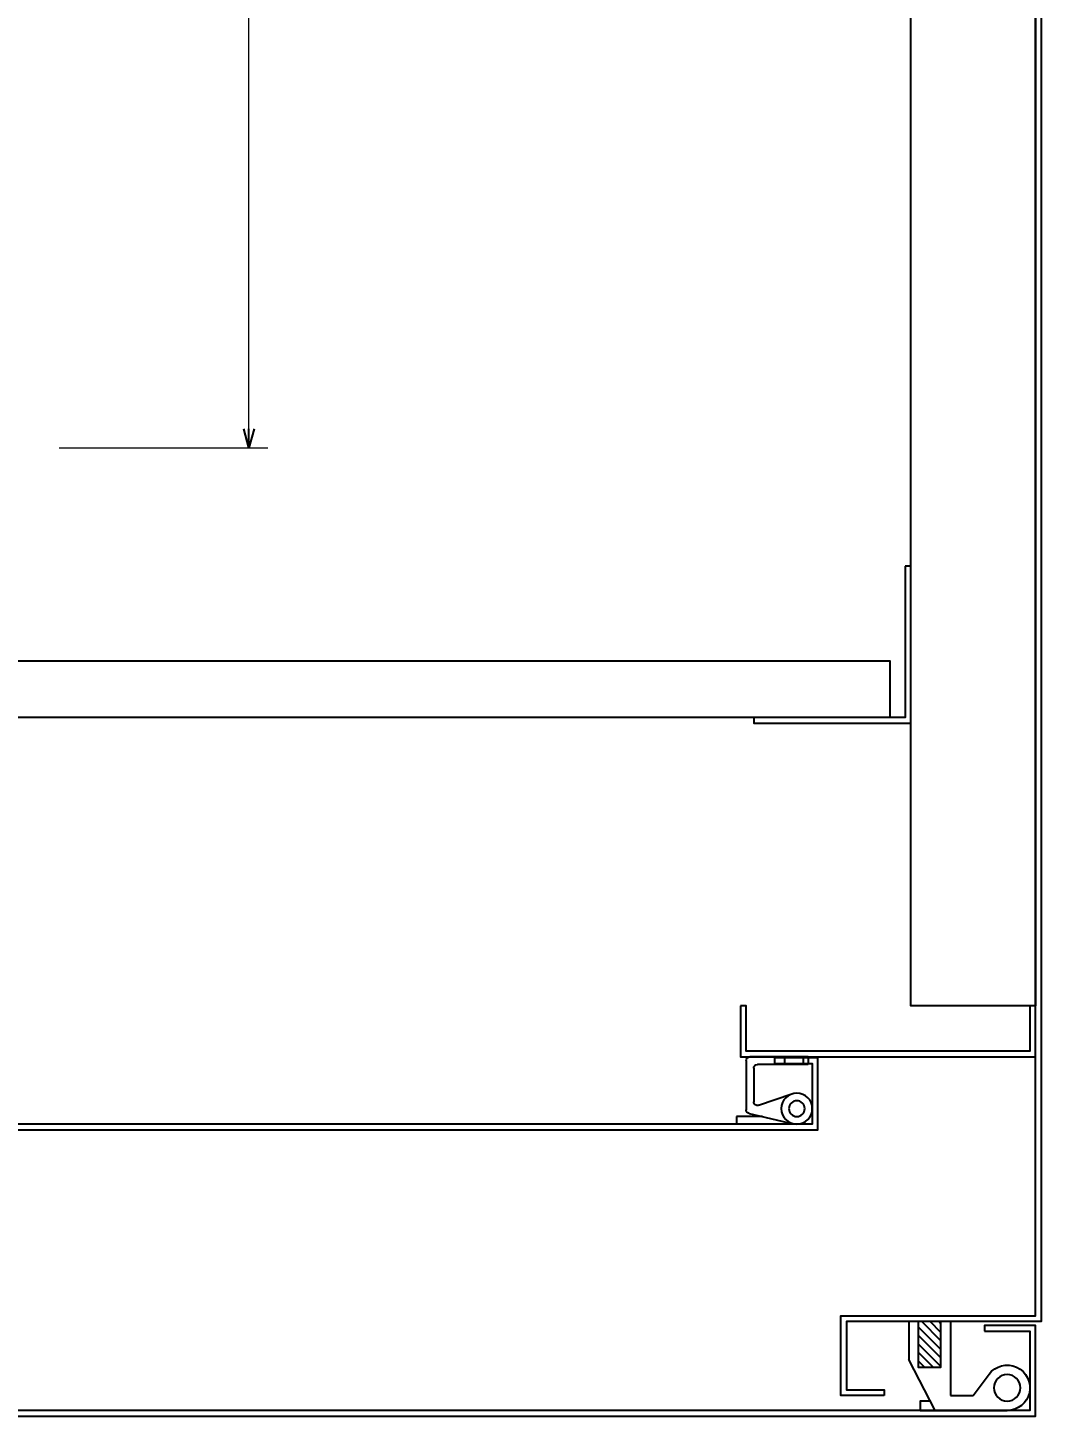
# Model space of a CAD drawing. Header units: millimetres. Extents: x 0 to 6126, y 0 to 4331.
# Drawn here: x 1915.3 to 2183.1, y 1467.2 to 1834.2 of the extents above; entities that cross this region are included whole.
import ezdxf

# ---------------------------------------------------------------- set-up
doc = ezdxf.new("R2010")
doc.units = ezdxf.units.MM
doc.layers.add('DIM', color=253, linetype='Continuous')
doc.layers.add('Ghi chu', color=7, linetype='Continuous')
doc.dimstyles.new('CNC', dxfattribs={"dimtxt": 50, "dimasz": 5, "dimexe": 5, "dimexo": 15, "dimgap": 10, "dimtad": 1, "dimdec": 0, "dimtxsty": 'Standard', "dimblk": 'OPEN30', "dimcen": 10, "dimclrd": 5, "dimclre": 5, "dimclrt": 3, "dimazin": 3, "dimtfac": 1, "dimtdec": 0, "dimtmove": 0, "dimatfit": 3, "dimldrblk": 'ARCHTICK', "dimlwd": 9, "dimlwe": 9})

# ---------------------------------------------------------------- blocks, each defined once
blk = doc.blocks.new('HL011-1-4')
h = blk.add_hatch()
h.set_pattern_fill('ANSI31', color=2, scale=0.5, style=0)
h.paths.add_polyline_path([(2.5, 0), (8.5, 0), (8.5, 12), (2.5, 12)])
at = {"color": 1}
for p, q in [((7, 23.5), (0, 10)), ((7, 23.5), (26, 23.5)), ((11, 0), (11, 19.5)), ((11, 19.5), (17, 19.5)), ((17, 19.5), (21.2, 13.9)), ((0, 0), (0, 10)), ((11, 0), (0, 0))]:
    blk.add_line(p, q, dxfattribs=at)
blk.add_lwpolyline([(5.7, 21), (3, 21), (3, 23.5), (7, 23.5)], dxfattribs=at)
at = {"color": 2}
blk.add_lwpolyline([(2.5, 0), (2.5, 12), (8.5, 12), (8.5, 0)], dxfattribs=at)
at = {"color": 1}
blk.add_circle((26, 17.5), 3.5, dxfattribs=at)
blk.add_arc((26, 17.5), 6, 216.8699, 90, dxfattribs=at)
blk = doc.blocks.new('HL036-1-2')
at = {"layer": 'Ghi chu', "color": 1}
for p, q in [((-3, 17.8), (-18.9, 17.8)), ((-18.9, 15.8), (-18.9, 17.8)), ((-12.06, 15.8), (-18.9, 15.8)), ((-15.62, 14.98), (-3.92, 17.7)), ((-16.4, 1), (-16.4, 14)), ((-14.4, 3), (-14.4, 11.87)), ((-13.08, 12.81), (-4.31, 9.82)), ((0, 0), (-15.4, 0)), ((0, 2), (-13.4, 2)), ((-6.2, 2), (-6.2, 0)), ((-1.2, 2), (-1.2, 0)), ((0, 0), (0, 2))]:
    blk.add_line(p, q, dxfattribs=at)
for radius in [4.1, 2.1]:
    blk.add_circle((-3, 13.7), radius, dxfattribs=at)
for centre, start, end in [((-15.4, 14), 102.9616, 180), ((-13.4, 11.87), 71.3254, 180), ((-15.4, 1), 180, 270), ((-13.4, 3), 180, 270)]:
    blk.add_arc(centre, 1, start, end, dxfattribs=at)
blk = doc.blocks.new('*D15')
at = {"color": 0, "linetype": 'ByBlock', "lineweight": -2}
for p, q in [((1972.39, 2162.22), (1973.73, 2167.22)), ((1973.73, 2167.22), (1975.07, 2162.22)), ((1973.73, 2167.22), (1973.73, 2162.22)), ((1973.73, 1723.22), (1972.39, 1728.22)), ((1975.07, 1728.22), (1973.73, 1723.22)), ((1973.73, 1723.22), (1973.73, 1728.22))]:
    blk.add_line(p, q, dxfattribs=at)
at = {"layer": 'Defpoints', "color": 0, "ltscale": 3, "transparency": 16777216}
for p in [(1888.61, 2167.22), (1973.73, 2167.22), (1908.61, 1723.22)]:
    blk.add_point(p, dxfattribs=at)
at = {"layer": 'DIM', "color": 5, "lineweight": 9, "ltscale": 3, "transparency": 16777216}
for p, q in [((1903.61, 2167.22), (1978.73, 2167.22)), ((1973.73, 1728.22), (1973.73, 2162.22)), ((1923.61, 1723.22), (1978.73, 1723.22))]:
    blk.add_line(p, q, dxfattribs=at)
at = {"layer": 'DIM', "color": 3, "ltscale": 3, "transparency": 16777216, "insert": (1938.73, 1945.22), "char_height": 50, "attachment_point": 5, "rotation": 90}
blk.add_mtext('444', dxfattribs=at)
blk = doc.blocks.new('_ArchTick')
at = {"color": 0, "const_width": 0.15}
blk.add_lwpolyline([(-0.5, -0.5), (0.5, 0.5)], dxfattribs=at)
blk = doc.blocks.new('_Open30')
at = {"color": 0, "linetype": 'ByBlock', "lineweight": -2}
for p, q in [((-1, 0.268), (0, 0)), ((0, 0), (-1, -0.268)), ((0, 0), (-1, 0))]:
    blk.add_line(p, q, dxfattribs=at)

msp = doc.modelspace()

# ---------------------------------------------------------------- linework, layer by layer
at = {"color": 7}
for points in [[(2141.61, 1472.72), (2130.11, 1472.72), (2130.11, 1493.72), (2181.61, 1493.72), (2181.61, 2165.72), (2131.61, 2165.72), (2131.61, 2134.22), (2098.61, 2134.22), (2098.61, 2145.72), (2100.11, 2145.72), (2100.11, 2135.72), (2130.11, 2135.72), (2130.11, 2167.22), (2183.11, 2167.22), (2183.11, 1492.22), (2131.61, 1492.22), (2131.61, 1474.22), (2141.61, 1474.22)], [(2168.11, 1489.72), (2180.11, 1489.72), (2180.11, 1468.72), (1385.61, 1468.72), (1385.61, 1489.72), (1397.61, 1489.72), (1397.61, 1491.22), (1384.11, 1491.22), (1384.11, 1467.22), (2181.61, 1467.22), (2181.61, 1491.22), (2168.11, 1491.22)]]:
    msp.add_lwpolyline(points, close=True, dxfattribs=at)
at = {"color": 252, "ltscale": 0.5}
for points in [[(2181.61, 1575.72), (2148.61, 1575.72), (2148.61, 2127.22), (2181.61, 2127.22)], [(2147.11, 1691.92), (2147.11, 1651.92), (2107.11, 1651.92), (2107.11, 1650.42), (2148.61, 1650.42), (2148.61, 1691.92)]]:
    msp.add_lwpolyline(points, close=True, dxfattribs=at)
at = {"color": 8}
msp.add_lwpolyline([(2143.11, 1651.92), (1421.61, 1651.92), (1421.61, 1666.92), (2143.11, 1666.92)], close=True, dxfattribs=at)
at = {"color": 3, "ltscale": 0.5}
msp.add_lwpolyline([(2103.61, 1575.72), (2103.61, 1562.22), (2181.61, 1562.22), (2181.61, 1575.72), (2180.11, 1575.72), (2180.11, 1563.72), (2105.11, 1563.72), (2105.11, 1575.72)], close=True, dxfattribs=at)
at = {"color": 6, "ltscale": 0.5}
msp.add_lwpolyline([(1458.61, 1561.92), (1447.11, 1561.92), (1447.11, 1542.92), (2124.11, 1542.92), (2124.11, 1561.92), (2112.61, 1561.92), (2112.61, 1560.42), (2122.61, 1560.42), (2122.61, 1544.42), (1448.61, 1544.42), (1448.61, 1560.42), (1458.61, 1560.42)], close=True, dxfattribs=at)

# ---------------------------------------------------------------- block references
at = {"color": 7, "xscale": -1, "rotation": 180}
for name, p in [('HL036-1-2', (2121.51, 1562.22)), ('HL011-1-4', (2148.11, 1492.22))]:
    msp.add_blockref(name, p, dxfattribs=at)

# ---------------------------------------------------------------- dimensions: what is measured, and where the dimension line sits
at = {"layer": 'DIM', "color": 7, "ltscale": 3}
dim = msp.add_linear_dim(base=(1973.73, 2167.22), p1=(1908.61, 1723.22), p2=(1888.61, 2167.22), angle=90, dimstyle='CNC', dxfattribs=at)
dim.commit()
dim.dimension.update_dxf_attribs({"geometry": '*D15', "text_midpoint": (1938.73, 1945.22)})

doc.saveas('drawing.dxf')
